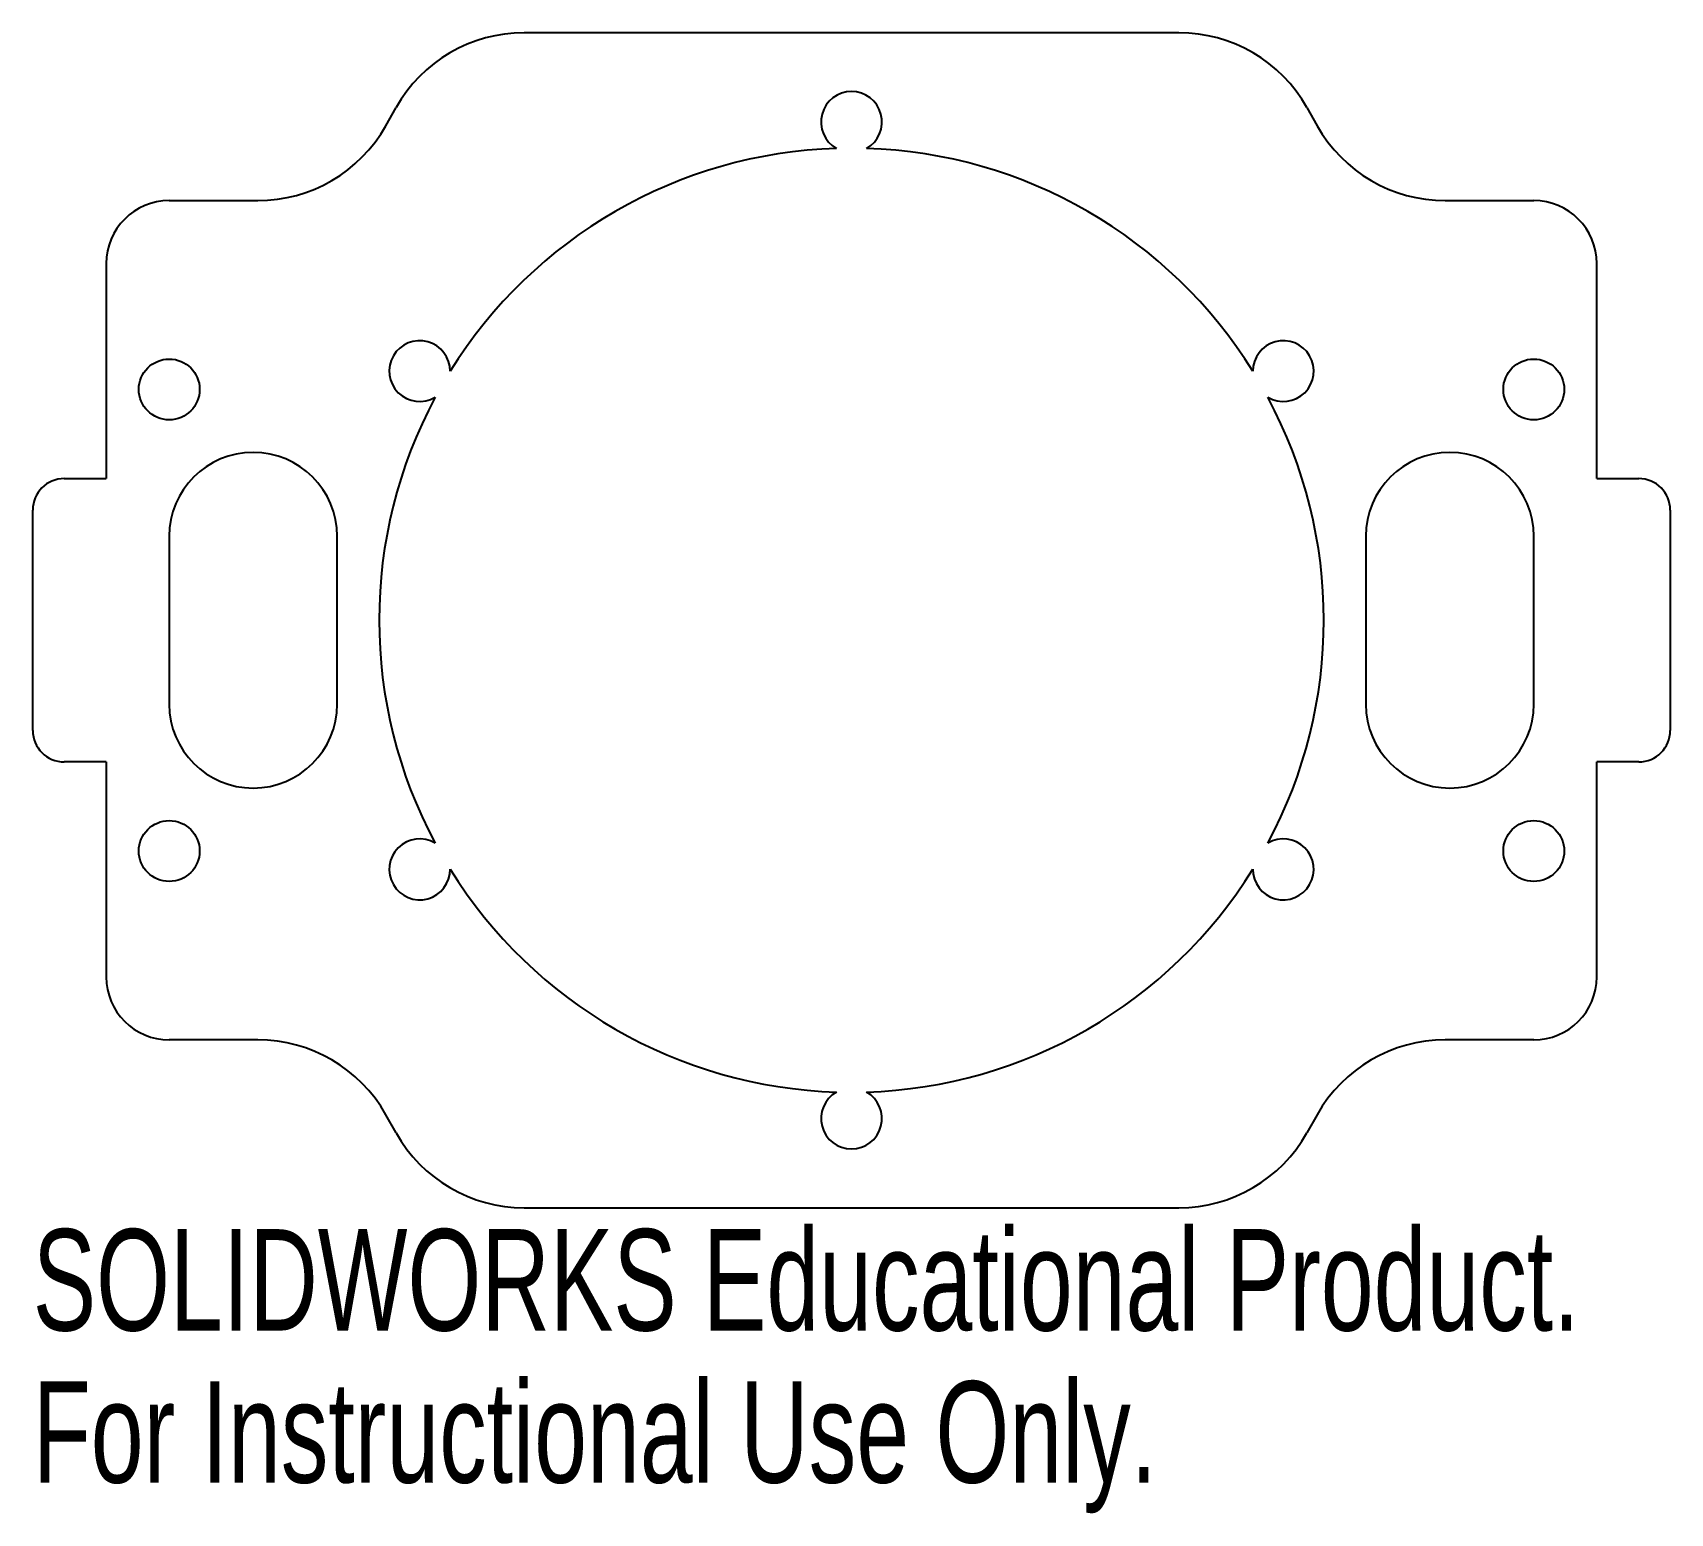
# Model space of a CAD drawing. Header units: millimetres. Extents: x -39 to 39, y -42.6 to 28.
import ezdxf

# ---------------------------------------------------------------- set-up
doc = ezdxf.new("R2010")
doc.units = ezdxf.units.MM
doc.styles.add('SLDTEXTSTYLE0', font='TXT', dxfattribs={"width": 0.7})

msp = doc.modelspace()

# ---------------------------------------------------------------- linework, layer by layer
at = {"color": 7, "linetype": 'Continuous', "lineweight": 25}
for p, q in [((15.594, 28), (-15.594, 28)), ((-22.181, 23.568), (-21.695, 24.432)), ((21.695, 24.432), (22.181, 23.568)), ((-32.5, 20), (-28.282, 20)), ((28.282, 20), (32.5, 20)), ((-35.5, 17), (-35.5, 6.75)), ((35.5, 6.75), (35.5, 17)), ((-37.5, 6.75), (-35.5, 6.75)), ((35.5, 6.75), (37.5, 6.75)), ((-39, -5.25), (-39, 5.25)), ((39, 5.25), (39, -5.25)), ((-32.5, 4), (-32.5, -4)), ((-24.5, -4), (-24.5, 4)), ((24.5, 4), (24.5, -4)), ((32.5, -4), (32.5, 4)), ((-35.5, -6.75), (-37.5, -6.75)), ((-35.5, -6.75), (-35.5, -17)), ((37.5, -6.75), (35.5, -6.75)), ((35.5, -17), (35.5, -6.75)), ((-28.282, -20), (-32.5, -20)), ((32.5, -20), (28.282, -20)), ((-21.695, -24.432), (-22.181, -23.568)), ((22.181, -23.568), (21.695, -24.432)), ((-15.594, -28), (15.594, -28))]:
    msp.add_line(p, q, dxfattribs=at)
for centre in [(-32.5, 11), (32.5, 11), (-32.5, -11), (32.5, -11)]:
    msp.add_circle(centre, 1.45, dxfattribs=at)
for centre, radius, start, end in [((-15.594, 21), 7, 90, 150.64225), ((15.594, 21), 7, 29.35775, 90), ((0, 23.75), 1.45, 299.5519, 240.4481), ((-28.282, 27), 7, 270, 330.64225), ((28.282, 27), 7, 209.35775, 270), ((0, 0), 22.5, 91.82144, 148.17856), ((0, 0), 22.5, 31.82144, 88.17856), ((-32.5, 17), 3, 90, 180), ((32.5, 17), 3, 0, 90), ((-20.568, 11.875), 1.45, 359.5519, 300.4481), ((20.568, 11.875), 1.45, 239.5519, 180.4481), ((0, 0), 22.5, 151.82144, 208.17856), ((0, 0), 22.5, 331.82144, 28.17856), ((-28.5, 4), 4, 0, 180), ((28.5, 4), 4, 0, 180), ((-37.5, 5.25), 1.5, 90, 180), ((37.5, 5.25), 1.5, 0, 90), ((-28.5, -4), 4, 180, 0), ((28.5, -4), 4, 180, 0), ((-37.5, -5.25), 1.5, 180, 270), ((37.5, -5.25), 1.5, 270, 0), ((-20.568, -11.875), 1.45, 59.5519, 0.4481), ((20.568, -11.875), 1.45, 179.5519, 120.4481), ((0, 0), 22.5, 211.82144, 268.17856), ((0, 0), 22.5, 271.82144, 328.17856), ((-32.5, -17), 3, 180, 270), ((32.5, -17), 3, 270, 0), ((-28.282, -27), 7, 29.35775, 90), ((28.282, -27), 7, 90, 150.64225), ((0, -23.75), 1.45, 119.5519, 60.4481), ((-15.594, -21), 7, 209.35775, 270), ((15.594, -21), 7, 270, 330.64225)]:
    msp.add_arc(centre, radius, start, end, dxfattribs=at)

# ---------------------------------------------------------------- texts
at = {"color": 7, "linetype": 'Continuous', "char_height": 4.83362, "attachment_point": 1, "style": 'SLDTEXTSTYLE0'}
for s, insert in [('SOLIDWORKS Educational Product.', (-39, -29.02)), ('For Instructional Use Only.', (-39, -36.27))]:
    msp.add_mtext(s, dxfattribs=dict(at, insert=insert))

doc.saveas('drawing.dxf')
